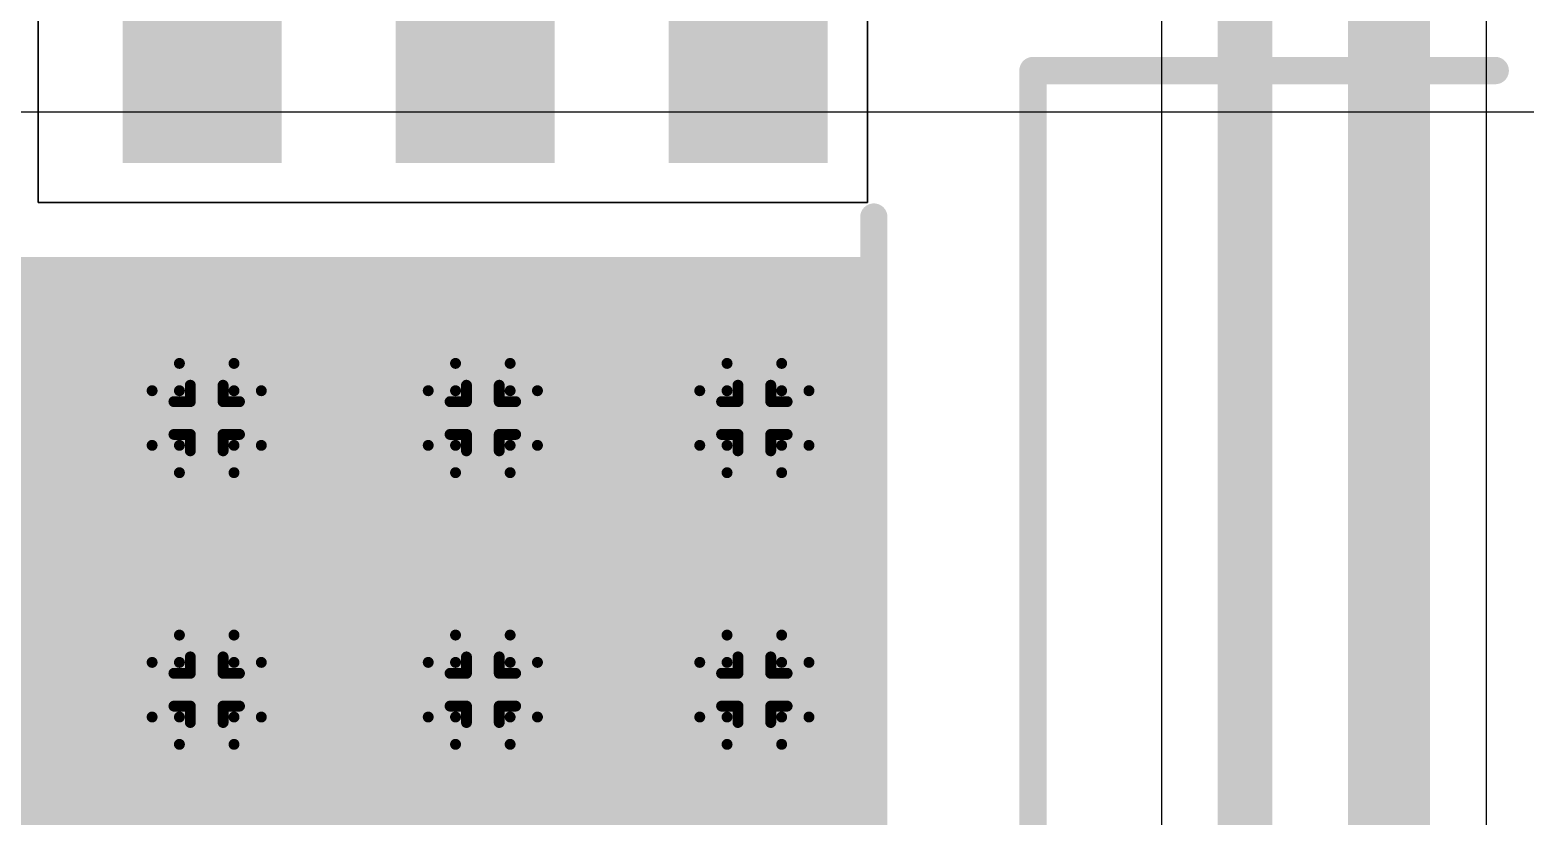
# Model space of a CAD drawing. Header units: inches. Extents: x -5 to 5258, y -4 to 5281.
# Drawn here: x 11.37 to 18.33, y 22.67 to 26.33 of the extents above; entities that cross this region are included whole.
import ezdxf

# ---------------------------------------------------------------- set-up
doc = ezdxf.new("R2010")
doc.units = ezdxf.units.IN
for name, color, linetype in [('Bottom Layer', 5, 'Continuous'), ('Bottom Solder', 6, 'Continuous'), ('Drill Drawing', 1, 'Continuous'), ('Top Layer', 1, 'Continuous'), ('Top Overlay', 2, 'Continuous'), ('Top Paste', 8, 'Continuous'), ('Top Solder', 216, 'Continuous'), ('Via Holes', 16, 'Continuous')]:
    doc.layers.add(name, color=color, linetype=linetype)

# ---------------------------------------------------------------- blocks, each defined once
blk = doc.blocks.new('8_SO_P____P___8')
at = {"layer": 'Top Layer'}
for points in [[(-3.475, 2.205), (-1.925, 2.205), (-1.925, 1.605), (-3.475, 1.605)], [(-1.1435, 1.1435), (1.1435, 1.1435), (1.1435, -1.1435), (-1.1435, -1.1435)], [(-3.475, 0.935), (-1.925, 0.935), (-1.925, 0.335), (-3.475, 0.335)], [(-3.475, -0.335), (-1.925, -0.335), (-1.925, -0.935), (-3.475, -0.935)]]:
    blk.add_hatch(color=1, dxfattribs=at).paths.add_polyline_path(points)
at = {"layer": 'Top Paste'}
for points in [[(-3.475, 2.205), (-1.925, 2.205), (-1.925, 1.605), (-3.475, 1.605)], [(-1.1435, 1.1435), (1.1435, 1.1435), (1.1435, -1.1435), (-1.1435, -1.1435)], [(-3.475, 0.935), (-1.925, 0.935), (-1.925, 0.335), (-3.475, 0.335)], [(-3.475, -0.335), (-1.925, -0.335), (-1.925, -0.935), (-3.475, -0.935)]]:
    blk.add_hatch(color=8, dxfattribs=at).paths.add_polyline_path(points)
at = {"layer": 'Top Solder'}
for points in [[(-3.545, 2.275), (-1.855, 2.275), (-1.855, 1.535), (-3.545, 1.535)], [(-1.2135, 1.2135), (1.2135, 1.2135), (1.2135, -1.2135), (-1.2135, -1.2135)], [(-3.545, 1.005), (-1.855, 1.005), (-1.855, 0.265), (-3.545, 0.265)], [(-3.545, -0.265), (-1.855, -0.265), (-1.855, -1.005), (-3.545, -1.005)]]:
    blk.add_hatch(color=216, dxfattribs=at).paths.add_polyline_path(points)
at = {"layer": 'Top Overlay'}
blk.add_lwpolyline([(1.9022, 2.4892, 0.127, 0.127, 0), (-1.603, 2.4892, 0.127, 0.127, 0)], format="xyseb", dxfattribs=at)
blk.add_lwpolyline([(-1.6347, 2.4892, 0.0635, 0.0635, 1), (-1.5712, 2.4892, 0.0635, 0.0635, 1)], format="xyseb", close=True, dxfattribs=at)
blk = doc.blocks.new('50SVPF10M_142')
at = {"layer": 'Top Overlay'}
for points in [[(-1.95, 3.3, 0.127, 0.127, 0), (3.3, 3.3, 0.127, 0.127, 0)], [(3.3, 3.3, 0.127, 0.127, 0), (3.3, 1.15, 0.127, 0.127, 0)]]:
    blk.add_lwpolyline(points, format="xyseb", dxfattribs=at)
for points in [[(3.2683, 3.3, 0.0635, 0.0635, 1), (3.3318, 3.3, 0.0635, 0.0635, 1)], [(3.2683, 3.3, 0.0635, 0.0635, 1), (3.3318, 3.3, 0.0635, 0.0635, 1)], [(3.2683, 1.15, 0.0635, 0.0635, 1), (3.3318, 1.15, 0.0635, 0.0635, 1)]]:
    blk.add_lwpolyline(points, format="xyseb", close=True, dxfattribs=at)

msp = doc.modelspace()

# ---------------------------------------------------------------- hatches: boundary and pattern name
at = {"layer": 'Bottom Layer'}
h = msp.add_hatch(color=5, dxfattribs=at)
edge = h.paths.add_edge_path()
edge.add_arc((12.1949, 24.5211), 0.3, 0, 360)
h = msp.add_hatch(color=5, dxfattribs=at)
edge = h.paths.add_edge_path()
edge.add_arc((13.4792, 24.5211), 0.3, 0, 360)
h = msp.add_hatch(color=5, dxfattribs=at)
edge = h.paths.add_edge_path()
edge.add_arc((14.742, 24.5211), 0.3, 0, 360)
h = msp.add_hatch(color=5, dxfattribs=at)
edge = h.paths.add_edge_path()
edge.add_arc((12.1949, 23.2582), 0.3, 0, 360)
h = msp.add_hatch(color=5, dxfattribs=at)
edge = h.paths.add_edge_path()
edge.add_arc((13.4792, 23.2582), 0.3, 0, 360)
h = msp.add_hatch(color=5, dxfattribs=at)
edge = h.paths.add_edge_path()
edge.add_arc((14.742, 23.2582), 0.3, 0, 360)
at = {"layer": 'Bottom Solder'}
h = msp.add_hatch(color=6, dxfattribs=at)
edge = h.paths.add_edge_path()
edge.add_arc((12.1949, 24.5211), 0.4016, 0, 360)
h = msp.add_hatch(color=6, dxfattribs=at)
edge = h.paths.add_edge_path()
edge.add_arc((13.4792, 24.5211), 0.4016, 0, 360)
h = msp.add_hatch(color=6, dxfattribs=at)
edge = h.paths.add_edge_path()
edge.add_arc((14.742, 24.5211), 0.4016, 0, 360)
h = msp.add_hatch(color=6, dxfattribs=at)
edge = h.paths.add_edge_path()
edge.add_arc((12.1949, 23.2582), 0.4016, 0, 360)
h = msp.add_hatch(color=6, dxfattribs=at)
edge = h.paths.add_edge_path()
edge.add_arc((13.4792, 23.2582), 0.4016, 0, 360)
h = msp.add_hatch(color=6, dxfattribs=at)
edge = h.paths.add_edge_path()
edge.add_arc((14.742, 23.2582), 0.4016, 0, 360)
at = {"layer": 'Top Layer'}
msp.add_hatch(color=1, dxfattribs=at).paths.add_polyline_path([(10.3193, 22.4362), (15.2977, 22.4362), (15.2977, 25.269), (10.3193, 25.269)])
h = msp.add_hatch(color=1, dxfattribs=at)
edge = h.paths.add_edge_path()
edge.add_arc((12.1949, 24.5211), 0.3, 0, 360)
h = msp.add_hatch(color=1, dxfattribs=at)
edge = h.paths.add_edge_path()
edge.add_arc((13.4792, 24.5211), 0.3, 0, 360)
h = msp.add_hatch(color=1, dxfattribs=at)
edge = h.paths.add_edge_path()
edge.add_arc((14.742, 24.5211), 0.3, 0, 360)
h = msp.add_hatch(color=1, dxfattribs=at)
edge = h.paths.add_edge_path()
edge.add_arc((12.1949, 23.2582), 0.3, 0, 360)
h = msp.add_hatch(color=1, dxfattribs=at)
edge = h.paths.add_edge_path()
edge.add_arc((13.4792, 23.2582), 0.3, 0, 360)
h = msp.add_hatch(color=1, dxfattribs=at)
edge = h.paths.add_edge_path()
edge.add_arc((14.742, 23.2582), 0.3, 0, 360)
at = {"layer": 'Top Solder'}
h = msp.add_hatch(color=216, dxfattribs=at)
edge = h.paths.add_edge_path()
edge.add_arc((12.1949, 24.5211), 0.4016, 0, 360)
h = msp.add_hatch(color=216, dxfattribs=at)
edge = h.paths.add_edge_path()
edge.add_arc((13.4792, 24.5211), 0.4016, 0, 360)
h = msp.add_hatch(color=216, dxfattribs=at)
edge = h.paths.add_edge_path()
edge.add_arc((14.742, 24.5211), 0.4016, 0, 360)
h = msp.add_hatch(color=216, dxfattribs=at)
edge = h.paths.add_edge_path()
edge.add_arc((12.1949, 23.2582), 0.4016, 0, 360)
h = msp.add_hatch(color=216, dxfattribs=at)
edge = h.paths.add_edge_path()
edge.add_arc((13.4792, 23.2582), 0.4016, 0, 360)
h = msp.add_hatch(color=216, dxfattribs=at)
edge = h.paths.add_edge_path()
edge.add_arc((14.742, 23.2582), 0.4016, 0, 360)
at = {"layer": 'Via Holes'}
h = msp.add_hatch(color=7, dxfattribs=at)
edge = h.paths.add_edge_path()
edge.add_arc((12.1949, 24.5211), 0.15, 0, 360)
h = msp.add_hatch(color=7, dxfattribs=at)
edge = h.paths.add_edge_path()
edge.add_arc((13.4792, 24.5211), 0.15, 0, 360)
h = msp.add_hatch(color=7, dxfattribs=at)
edge = h.paths.add_edge_path()
edge.add_arc((14.742, 24.5211), 0.15, 0, 360)
h = msp.add_hatch(color=7, dxfattribs=at)
edge = h.paths.add_edge_path()
edge.add_arc((12.1949, 23.2582), 0.15, 0, 360)
h = msp.add_hatch(color=7, dxfattribs=at)
edge = h.paths.add_edge_path()
edge.add_arc((13.4792, 23.2582), 0.15, 0, 360)
h = msp.add_hatch(color=7, dxfattribs=at)
edge = h.paths.add_edge_path()
edge.add_arc((14.742, 23.2582), 0.15, 0, 360)

# ---------------------------------------------------------------- linework, layer by layer
at = {"layer": 'Bottom Layer'}
msp.add_line((9.703, 25.9453), (43.6703, 25.9453), dxfattribs=at)
at = {"layer": 'Drill Drawing'}
for points in [[(12.0679, 24.6481, 0.0508, 0.0508, 0), (12.0679, 24.7751, 0.0508, 0.0508, 0)], [(12.0679, 24.7751, 0.0508, 0.0508, 0), (12.3219, 24.7751, 0.0508, 0.0508, 0)], [(12.3219, 24.6481, 0.0508, 0.0508, 0), (12.3219, 24.7751, 0.0508, 0.0508, 0)], [(13.3522, 24.6481, 0.0508, 0.0508, 0), (13.3522, 24.7751, 0.0508, 0.0508, 0)], [(13.3522, 24.7751, 0.0508, 0.0508, 0), (13.6062, 24.7751, 0.0508, 0.0508, 0)], [(13.6062, 24.6481, 0.0508, 0.0508, 0), (13.6062, 24.7751, 0.0508, 0.0508, 0)], [(14.615, 24.6481, 0.0508, 0.0508, 0), (14.615, 24.7751, 0.0508, 0.0508, 0)], [(14.615, 24.7751, 0.0508, 0.0508, 0), (14.869, 24.7751, 0.0508, 0.0508, 0)], [(14.869, 24.6481, 0.0508, 0.0508, 0), (14.869, 24.7751, 0.0508, 0.0508, 0)], [(12.1187, 24.5973, 0.0508, 0.0508, 0), (12.1187, 24.6735, 0.0508, 0.0508, 0)], [(12.1187, 24.6735, 0.0508, 0.0508, 0), (12.2711, 24.6735, 0.0508, 0.0508, 0)], [(12.2711, 24.5973, 0.0508, 0.0508, 0), (12.2711, 24.6735, 0.0508, 0.0508, 0)], [(13.403, 24.5973, 0.0508, 0.0508, 0), (13.403, 24.6735, 0.0508, 0.0508, 0)], [(13.403, 24.6735, 0.0508, 0.0508, 0), (13.5554, 24.6735, 0.0508, 0.0508, 0)], [(13.5554, 24.5973, 0.0508, 0.0508, 0), (13.5554, 24.6735, 0.0508, 0.0508, 0)], [(14.6658, 24.5973, 0.0508, 0.0508, 0), (14.6658, 24.6735, 0.0508, 0.0508, 0)], [(14.6658, 24.6735, 0.0508, 0.0508, 0), (14.8182, 24.6735, 0.0508, 0.0508, 0)], [(14.8182, 24.5973, 0.0508, 0.0508, 0), (14.8182, 24.6735, 0.0508, 0.0508, 0)], [(11.9409, 24.3941, 0.0508, 0.0508, 0), (11.9409, 24.6481, 0.0508, 0.0508, 0)], [(11.9409, 24.6481, 0.0508, 0.0508, 0), (12.0679, 24.6481, 0.0508, 0.0508, 0)], [(12.0425, 24.4449, 0.0508, 0.0508, 0), (12.0425, 24.5973, 0.0508, 0.0508, 0)], [(12.0425, 24.5973, 0.0508, 0.0508, 0), (12.1187, 24.5973, 0.0508, 0.0508, 0)], [(12.2711, 24.5973, 0.0508, 0.0508, 0), (12.3473, 24.5973, 0.0508, 0.0508, 0)], [(12.3219, 24.6481, 0.0508, 0.0508, 0), (12.4489, 24.6481, 0.0508, 0.0508, 0)], [(12.3473, 24.4449, 0.0508, 0.0508, 0), (12.3473, 24.5973, 0.0508, 0.0508, 0)], [(12.4489, 24.3941, 0.0508, 0.0508, 0), (12.4489, 24.6481, 0.0508, 0.0508, 0)], [(13.2252, 24.3941, 0.0508, 0.0508, 0), (13.2252, 24.6481, 0.0508, 0.0508, 0)], [(13.2252, 24.6481, 0.0508, 0.0508, 0), (13.3522, 24.6481, 0.0508, 0.0508, 0)], [(13.3268, 24.4449, 0.0508, 0.0508, 0), (13.3268, 24.5973, 0.0508, 0.0508, 0)], [(13.3268, 24.5973, 0.0508, 0.0508, 0), (13.403, 24.5973, 0.0508, 0.0508, 0)], [(13.5554, 24.5973, 0.0508, 0.0508, 0), (13.6316, 24.5973, 0.0508, 0.0508, 0)], [(13.6062, 24.6481, 0.0508, 0.0508, 0), (13.7332, 24.6481, 0.0508, 0.0508, 0)], [(13.6316, 24.4449, 0.0508, 0.0508, 0), (13.6316, 24.5973, 0.0508, 0.0508, 0)], [(13.7332, 24.3941, 0.0508, 0.0508, 0), (13.7332, 24.6481, 0.0508, 0.0508, 0)], [(14.488, 24.3941, 0.0508, 0.0508, 0), (14.488, 24.6481, 0.0508, 0.0508, 0)], [(14.488, 24.6481, 0.0508, 0.0508, 0), (14.615, 24.6481, 0.0508, 0.0508, 0)], [(14.5896, 24.4449, 0.0508, 0.0508, 0), (14.5896, 24.5973, 0.0508, 0.0508, 0)], [(14.5896, 24.5973, 0.0508, 0.0508, 0), (14.6658, 24.5973, 0.0508, 0.0508, 0)], [(14.8182, 24.5973, 0.0508, 0.0508, 0), (14.8944, 24.5973, 0.0508, 0.0508, 0)], [(14.869, 24.6481, 0.0508, 0.0508, 0), (14.996, 24.6481, 0.0508, 0.0508, 0)], [(14.8944, 24.4449, 0.0508, 0.0508, 0), (14.8944, 24.5973, 0.0508, 0.0508, 0)], [(14.996, 24.3941, 0.0508, 0.0508, 0), (14.996, 24.6481, 0.0508, 0.0508, 0)], [(11.9409, 24.3941, 0.0508, 0.0508, 0), (12.0679, 24.3941, 0.0508, 0.0508, 0)], [(12.0425, 24.4449, 0.0508, 0.0508, 0), (12.1187, 24.4449, 0.0508, 0.0508, 0)], [(12.0679, 24.2671, 0.0508, 0.0508, 0), (12.0679, 24.3941, 0.0508, 0.0508, 0)], [(12.1187, 24.3687, 0.0508, 0.0508, 0), (12.1187, 24.4449, 0.0508, 0.0508, 0)], [(12.2711, 24.4449, 0.0508, 0.0508, 0), (12.3473, 24.4449, 0.0508, 0.0508, 0)], [(12.2711, 24.3687, 0.0508, 0.0508, 0), (12.2711, 24.4449, 0.0508, 0.0508, 0)], [(12.3219, 24.3941, 0.0508, 0.0508, 0), (12.4489, 24.3941, 0.0508, 0.0508, 0)], [(12.3219, 24.2671, 0.0508, 0.0508, 0), (12.3219, 24.3941, 0.0508, 0.0508, 0)], [(13.2252, 24.3941, 0.0508, 0.0508, 0), (13.3522, 24.3941, 0.0508, 0.0508, 0)], [(13.3268, 24.4449, 0.0508, 0.0508, 0), (13.403, 24.4449, 0.0508, 0.0508, 0)], [(13.3522, 24.2671, 0.0508, 0.0508, 0), (13.3522, 24.3941, 0.0508, 0.0508, 0)], [(13.403, 24.3687, 0.0508, 0.0508, 0), (13.403, 24.4449, 0.0508, 0.0508, 0)], [(13.5554, 24.4449, 0.0508, 0.0508, 0), (13.6316, 24.4449, 0.0508, 0.0508, 0)], [(13.5554, 24.3687, 0.0508, 0.0508, 0), (13.5554, 24.4449, 0.0508, 0.0508, 0)], [(13.6062, 24.3941, 0.0508, 0.0508, 0), (13.7332, 24.3941, 0.0508, 0.0508, 0)], [(13.6062, 24.2671, 0.0508, 0.0508, 0), (13.6062, 24.3941, 0.0508, 0.0508, 0)], [(14.488, 24.3941, 0.0508, 0.0508, 0), (14.615, 24.3941, 0.0508, 0.0508, 0)], [(14.5896, 24.4449, 0.0508, 0.0508, 0), (14.6658, 24.4449, 0.0508, 0.0508, 0)], [(14.615, 24.2671, 0.0508, 0.0508, 0), (14.615, 24.3941, 0.0508, 0.0508, 0)], [(14.6658, 24.3687, 0.0508, 0.0508, 0), (14.6658, 24.4449, 0.0508, 0.0508, 0)], [(14.8182, 24.4449, 0.0508, 0.0508, 0), (14.8944, 24.4449, 0.0508, 0.0508, 0)], [(14.8182, 24.3687, 0.0508, 0.0508, 0), (14.8182, 24.4449, 0.0508, 0.0508, 0)], [(14.869, 24.3941, 0.0508, 0.0508, 0), (14.996, 24.3941, 0.0508, 0.0508, 0)], [(14.869, 24.2671, 0.0508, 0.0508, 0), (14.869, 24.3941, 0.0508, 0.0508, 0)], [(12.1187, 24.3687, 0.0508, 0.0508, 0), (12.2711, 24.3687, 0.0508, 0.0508, 0)], [(13.403, 24.3687, 0.0508, 0.0508, 0), (13.5554, 24.3687, 0.0508, 0.0508, 0)], [(14.6658, 24.3687, 0.0508, 0.0508, 0), (14.8182, 24.3687, 0.0508, 0.0508, 0)], [(12.0679, 24.2671, 0.0508, 0.0508, 0), (12.3219, 24.2671, 0.0508, 0.0508, 0)], [(13.3522, 24.2671, 0.0508, 0.0508, 0), (13.6062, 24.2671, 0.0508, 0.0508, 0)], [(14.615, 24.2671, 0.0508, 0.0508, 0), (14.869, 24.2671, 0.0508, 0.0508, 0)], [(12.0679, 23.3852, 0.0508, 0.0508, 0), (12.0679, 23.5122, 0.0508, 0.0508, 0)], [(12.0679, 23.5122, 0.0508, 0.0508, 0), (12.3219, 23.5122, 0.0508, 0.0508, 0)], [(12.3219, 23.3852, 0.0508, 0.0508, 0), (12.3219, 23.5122, 0.0508, 0.0508, 0)], [(13.3522, 23.3852, 0.0508, 0.0508, 0), (13.3522, 23.5122, 0.0508, 0.0508, 0)], [(13.3522, 23.5122, 0.0508, 0.0508, 0), (13.6062, 23.5122, 0.0508, 0.0508, 0)], [(13.6062, 23.3852, 0.0508, 0.0508, 0), (13.6062, 23.5122, 0.0508, 0.0508, 0)], [(14.615, 23.3852, 0.0508, 0.0508, 0), (14.615, 23.5122, 0.0508, 0.0508, 0)], [(14.615, 23.5122, 0.0508, 0.0508, 0), (14.869, 23.5122, 0.0508, 0.0508, 0)], [(14.869, 23.3852, 0.0508, 0.0508, 0), (14.869, 23.5122, 0.0508, 0.0508, 0)], [(12.1187, 23.3344, 0.0508, 0.0508, 0), (12.1187, 23.4106, 0.0508, 0.0508, 0)], [(12.1187, 23.4106, 0.0508, 0.0508, 0), (12.2711, 23.4106, 0.0508, 0.0508, 0)], [(12.2711, 23.3344, 0.0508, 0.0508, 0), (12.2711, 23.4106, 0.0508, 0.0508, 0)], [(13.403, 23.3344, 0.0508, 0.0508, 0), (13.403, 23.4106, 0.0508, 0.0508, 0)], [(13.403, 23.4106, 0.0508, 0.0508, 0), (13.5554, 23.4106, 0.0508, 0.0508, 0)], [(13.5554, 23.3344, 0.0508, 0.0508, 0), (13.5554, 23.4106, 0.0508, 0.0508, 0)], [(14.6658, 23.3344, 0.0508, 0.0508, 0), (14.6658, 23.4106, 0.0508, 0.0508, 0)], [(14.6658, 23.4106, 0.0508, 0.0508, 0), (14.8182, 23.4106, 0.0508, 0.0508, 0)], [(14.8182, 23.3344, 0.0508, 0.0508, 0), (14.8182, 23.4106, 0.0508, 0.0508, 0)], [(11.9409, 23.1312, 0.0508, 0.0508, 0), (11.9409, 23.3852, 0.0508, 0.0508, 0)], [(11.9409, 23.3852, 0.0508, 0.0508, 0), (12.0679, 23.3852, 0.0508, 0.0508, 0)], [(12.3219, 23.3852, 0.0508, 0.0508, 0), (12.4489, 23.3852, 0.0508, 0.0508, 0)], [(12.4489, 23.1312, 0.0508, 0.0508, 0), (12.4489, 23.3852, 0.0508, 0.0508, 0)], [(13.2252, 23.1312, 0.0508, 0.0508, 0), (13.2252, 23.3852, 0.0508, 0.0508, 0)], [(13.2252, 23.3852, 0.0508, 0.0508, 0), (13.3522, 23.3852, 0.0508, 0.0508, 0)], [(13.6062, 23.3852, 0.0508, 0.0508, 0), (13.7332, 23.3852, 0.0508, 0.0508, 0)], [(13.7332, 23.1312, 0.0508, 0.0508, 0), (13.7332, 23.3852, 0.0508, 0.0508, 0)], [(14.488, 23.1312, 0.0508, 0.0508, 0), (14.488, 23.3852, 0.0508, 0.0508, 0)], [(14.488, 23.3852, 0.0508, 0.0508, 0), (14.615, 23.3852, 0.0508, 0.0508, 0)], [(14.869, 23.3852, 0.0508, 0.0508, 0), (14.996, 23.3852, 0.0508, 0.0508, 0)], [(14.996, 23.1312, 0.0508, 0.0508, 0), (14.996, 23.3852, 0.0508, 0.0508, 0)], [(12.0425, 23.182, 0.0508, 0.0508, 0), (12.0425, 23.3344, 0.0508, 0.0508, 0)], [(12.0425, 23.3344, 0.0508, 0.0508, 0), (12.1187, 23.3344, 0.0508, 0.0508, 0)], [(12.2711, 23.3344, 0.0508, 0.0508, 0), (12.3473, 23.3344, 0.0508, 0.0508, 0)], [(12.3473, 23.182, 0.0508, 0.0508, 0), (12.3473, 23.3344, 0.0508, 0.0508, 0)], [(13.3268, 23.182, 0.0508, 0.0508, 0), (13.3268, 23.3344, 0.0508, 0.0508, 0)], [(13.3268, 23.3344, 0.0508, 0.0508, 0), (13.403, 23.3344, 0.0508, 0.0508, 0)], [(13.5554, 23.3344, 0.0508, 0.0508, 0), (13.6316, 23.3344, 0.0508, 0.0508, 0)], [(13.6316, 23.182, 0.0508, 0.0508, 0), (13.6316, 23.3344, 0.0508, 0.0508, 0)], [(14.5896, 23.182, 0.0508, 0.0508, 0), (14.5896, 23.3344, 0.0508, 0.0508, 0)], [(14.5896, 23.3344, 0.0508, 0.0508, 0), (14.6658, 23.3344, 0.0508, 0.0508, 0)], [(14.8182, 23.3344, 0.0508, 0.0508, 0), (14.8944, 23.3344, 0.0508, 0.0508, 0)], [(14.8944, 23.182, 0.0508, 0.0508, 0), (14.8944, 23.3344, 0.0508, 0.0508, 0)], [(12.0425, 23.182, 0.0508, 0.0508, 0), (12.1187, 23.182, 0.0508, 0.0508, 0)], [(12.1187, 23.1058, 0.0508, 0.0508, 0), (12.1187, 23.182, 0.0508, 0.0508, 0)], [(12.2711, 23.182, 0.0508, 0.0508, 0), (12.3473, 23.182, 0.0508, 0.0508, 0)], [(12.2711, 23.1058, 0.0508, 0.0508, 0), (12.2711, 23.182, 0.0508, 0.0508, 0)], [(13.3268, 23.182, 0.0508, 0.0508, 0), (13.403, 23.182, 0.0508, 0.0508, 0)], [(13.403, 23.1058, 0.0508, 0.0508, 0), (13.403, 23.182, 0.0508, 0.0508, 0)], [(13.5554, 23.182, 0.0508, 0.0508, 0), (13.6316, 23.182, 0.0508, 0.0508, 0)], [(13.5554, 23.1058, 0.0508, 0.0508, 0), (13.5554, 23.182, 0.0508, 0.0508, 0)], [(14.5896, 23.182, 0.0508, 0.0508, 0), (14.6658, 23.182, 0.0508, 0.0508, 0)], [(14.6658, 23.1058, 0.0508, 0.0508, 0), (14.6658, 23.182, 0.0508, 0.0508, 0)], [(14.8182, 23.182, 0.0508, 0.0508, 0), (14.8944, 23.182, 0.0508, 0.0508, 0)], [(14.8182, 23.1058, 0.0508, 0.0508, 0), (14.8182, 23.182, 0.0508, 0.0508, 0)], [(11.9409, 23.1312, 0.0508, 0.0508, 0), (12.0679, 23.1312, 0.0508, 0.0508, 0)], [(12.0679, 23.0042, 0.0508, 0.0508, 0), (12.0679, 23.1312, 0.0508, 0.0508, 0)], [(12.1187, 23.1058, 0.0508, 0.0508, 0), (12.2711, 23.1058, 0.0508, 0.0508, 0)], [(12.3219, 23.1312, 0.0508, 0.0508, 0), (12.4489, 23.1312, 0.0508, 0.0508, 0)], [(12.3219, 23.0042, 0.0508, 0.0508, 0), (12.3219, 23.1312, 0.0508, 0.0508, 0)], [(13.2252, 23.1312, 0.0508, 0.0508, 0), (13.3522, 23.1312, 0.0508, 0.0508, 0)], [(13.3522, 23.0042, 0.0508, 0.0508, 0), (13.3522, 23.1312, 0.0508, 0.0508, 0)], [(13.403, 23.1058, 0.0508, 0.0508, 0), (13.5554, 23.1058, 0.0508, 0.0508, 0)], [(13.6062, 23.1312, 0.0508, 0.0508, 0), (13.7332, 23.1312, 0.0508, 0.0508, 0)], [(13.6062, 23.0042, 0.0508, 0.0508, 0), (13.6062, 23.1312, 0.0508, 0.0508, 0)], [(14.488, 23.1312, 0.0508, 0.0508, 0), (14.615, 23.1312, 0.0508, 0.0508, 0)], [(14.615, 23.0042, 0.0508, 0.0508, 0), (14.615, 23.1312, 0.0508, 0.0508, 0)], [(14.6658, 23.1058, 0.0508, 0.0508, 0), (14.8182, 23.1058, 0.0508, 0.0508, 0)], [(14.869, 23.1312, 0.0508, 0.0508, 0), (14.996, 23.1312, 0.0508, 0.0508, 0)], [(14.869, 23.0042, 0.0508, 0.0508, 0), (14.869, 23.1312, 0.0508, 0.0508, 0)], [(12.0679, 23.0042, 0.0508, 0.0508, 0), (12.3219, 23.0042, 0.0508, 0.0508, 0)], [(13.3522, 23.0042, 0.0508, 0.0508, 0), (13.6062, 23.0042, 0.0508, 0.0508, 0)], [(14.615, 23.0042, 0.0508, 0.0508, 0), (14.869, 23.0042, 0.0508, 0.0508, 0)]]:
    msp.add_lwpolyline(points, format="xyseb", dxfattribs=at)
for points in [[(12.0552, 24.7751, 0.0254, 0.0254, 1), (12.0806, 24.7751, 0.0254, 0.0254, 1)], [(12.0552, 24.7751, 0.0254, 0.0254, 1), (12.0806, 24.7751, 0.0254, 0.0254, 1)], [(12.3092, 24.7751, 0.0254, 0.0254, 1), (12.3346, 24.7751, 0.0254, 0.0254, 1)], [(12.3092, 24.7751, 0.0254, 0.0254, 1), (12.3346, 24.7751, 0.0254, 0.0254, 1)], [(13.3395, 24.7751, 0.0254, 0.0254, 1), (13.3649, 24.7751, 0.0254, 0.0254, 1)], [(13.3395, 24.7751, 0.0254, 0.0254, 1), (13.3649, 24.7751, 0.0254, 0.0254, 1)], [(13.5935, 24.7751, 0.0254, 0.0254, 1), (13.6189, 24.7751, 0.0254, 0.0254, 1)], [(13.5935, 24.7751, 0.0254, 0.0254, 1), (13.6189, 24.7751, 0.0254, 0.0254, 1)], [(14.6023, 24.7751, 0.0254, 0.0254, 1), (14.6277, 24.7751, 0.0254, 0.0254, 1)], [(14.6023, 24.7751, 0.0254, 0.0254, 1), (14.6277, 24.7751, 0.0254, 0.0254, 1)], [(14.8563, 24.7751, 0.0254, 0.0254, 1), (14.8817, 24.7751, 0.0254, 0.0254, 1)], [(14.8563, 24.7751, 0.0254, 0.0254, 1), (14.8817, 24.7751, 0.0254, 0.0254, 1)], [(12.106, 24.6735, 0.0254, 0.0254, 1), (12.1314, 24.6735, 0.0254, 0.0254, 1)], [(12.106, 24.6735, 0.0254, 0.0254, 1), (12.1314, 24.6735, 0.0254, 0.0254, 1)], [(12.2584, 24.6735, 0.0254, 0.0254, 1), (12.2838, 24.6735, 0.0254, 0.0254, 1)], [(12.2584, 24.6735, 0.0254, 0.0254, 1), (12.2838, 24.6735, 0.0254, 0.0254, 1)], [(13.3903, 24.6735, 0.0254, 0.0254, 1), (13.4157, 24.6735, 0.0254, 0.0254, 1)], [(13.3903, 24.6735, 0.0254, 0.0254, 1), (13.4157, 24.6735, 0.0254, 0.0254, 1)], [(13.5427, 24.6735, 0.0254, 0.0254, 1), (13.5681, 24.6735, 0.0254, 0.0254, 1)], [(13.5427, 24.6735, 0.0254, 0.0254, 1), (13.5681, 24.6735, 0.0254, 0.0254, 1)], [(14.6531, 24.6735, 0.0254, 0.0254, 1), (14.6785, 24.6735, 0.0254, 0.0254, 1)], [(14.6531, 24.6735, 0.0254, 0.0254, 1), (14.6785, 24.6735, 0.0254, 0.0254, 1)], [(14.8055, 24.6735, 0.0254, 0.0254, 1), (14.8309, 24.6735, 0.0254, 0.0254, 1)], [(14.8055, 24.6735, 0.0254, 0.0254, 1), (14.8309, 24.6735, 0.0254, 0.0254, 1)], [(11.9282, 24.6481, 0.0254, 0.0254, 1), (11.9536, 24.6481, 0.0254, 0.0254, 1)], [(11.9282, 24.6481, 0.0254, 0.0254, 1), (11.9536, 24.6481, 0.0254, 0.0254, 1)], [(12.0298, 24.5973, 0.0254, 0.0254, 1), (12.0552, 24.5973, 0.0254, 0.0254, 1)], [(12.0298, 24.5973, 0.0254, 0.0254, 1), (12.0552, 24.5973, 0.0254, 0.0254, 1)], [(12.0552, 24.6481, 0.0254, 0.0254, 1), (12.0806, 24.6481, 0.0254, 0.0254, 1)], [(12.0552, 24.6481, 0.0254, 0.0254, 1), (12.0806, 24.6481, 0.0254, 0.0254, 1)], [(12.106, 24.5973, 0.0254, 0.0254, 1), (12.1314, 24.5973, 0.0254, 0.0254, 1)], [(12.106, 24.5973, 0.0254, 0.0254, 1), (12.1314, 24.5973, 0.0254, 0.0254, 1)], [(12.2584, 24.5973, 0.0254, 0.0254, 1), (12.2838, 24.5973, 0.0254, 0.0254, 1)], [(12.2584, 24.5973, 0.0254, 0.0254, 1), (12.2838, 24.5973, 0.0254, 0.0254, 1)], [(12.3092, 24.6481, 0.0254, 0.0254, 1), (12.3346, 24.6481, 0.0254, 0.0254, 1)], [(12.3092, 24.6481, 0.0254, 0.0254, 1), (12.3346, 24.6481, 0.0254, 0.0254, 1)], [(12.3346, 24.5973, 0.0254, 0.0254, 1), (12.36, 24.5973, 0.0254, 0.0254, 1)], [(12.3346, 24.5973, 0.0254, 0.0254, 1), (12.36, 24.5973, 0.0254, 0.0254, 1)], [(12.4362, 24.6481, 0.0254, 0.0254, 1), (12.4616, 24.6481, 0.0254, 0.0254, 1)], [(12.4362, 24.6481, 0.0254, 0.0254, 1), (12.4616, 24.6481, 0.0254, 0.0254, 1)], [(13.2125, 24.6481, 0.0254, 0.0254, 1), (13.2379, 24.6481, 0.0254, 0.0254, 1)], [(13.2125, 24.6481, 0.0254, 0.0254, 1), (13.2379, 24.6481, 0.0254, 0.0254, 1)], [(13.3141, 24.5973, 0.0254, 0.0254, 1), (13.3395, 24.5973, 0.0254, 0.0254, 1)], [(13.3141, 24.5973, 0.0254, 0.0254, 1), (13.3395, 24.5973, 0.0254, 0.0254, 1)], [(13.3395, 24.6481, 0.0254, 0.0254, 1), (13.3649, 24.6481, 0.0254, 0.0254, 1)], [(13.3395, 24.6481, 0.0254, 0.0254, 1), (13.3649, 24.6481, 0.0254, 0.0254, 1)], [(13.3903, 24.5973, 0.0254, 0.0254, 1), (13.4157, 24.5973, 0.0254, 0.0254, 1)], [(13.3903, 24.5973, 0.0254, 0.0254, 1), (13.4157, 24.5973, 0.0254, 0.0254, 1)], [(13.5427, 24.5973, 0.0254, 0.0254, 1), (13.5681, 24.5973, 0.0254, 0.0254, 1)], [(13.5427, 24.5973, 0.0254, 0.0254, 1), (13.5681, 24.5973, 0.0254, 0.0254, 1)], [(13.5935, 24.6481, 0.0254, 0.0254, 1), (13.6189, 24.6481, 0.0254, 0.0254, 1)], [(13.5935, 24.6481, 0.0254, 0.0254, 1), (13.6189, 24.6481, 0.0254, 0.0254, 1)], [(13.6189, 24.5973, 0.0254, 0.0254, 1), (13.6443, 24.5973, 0.0254, 0.0254, 1)], [(13.6189, 24.5973, 0.0254, 0.0254, 1), (13.6443, 24.5973, 0.0254, 0.0254, 1)], [(13.7205, 24.6481, 0.0254, 0.0254, 1), (13.7459, 24.6481, 0.0254, 0.0254, 1)], [(13.7205, 24.6481, 0.0254, 0.0254, 1), (13.7459, 24.6481, 0.0254, 0.0254, 1)], [(14.4753, 24.6481, 0.0254, 0.0254, 1), (14.5007, 24.6481, 0.0254, 0.0254, 1)], [(14.4753, 24.6481, 0.0254, 0.0254, 1), (14.5007, 24.6481, 0.0254, 0.0254, 1)], [(14.5769, 24.5973, 0.0254, 0.0254, 1), (14.6023, 24.5973, 0.0254, 0.0254, 1)], [(14.5769, 24.5973, 0.0254, 0.0254, 1), (14.6023, 24.5973, 0.0254, 0.0254, 1)], [(14.6023, 24.6481, 0.0254, 0.0254, 1), (14.6277, 24.6481, 0.0254, 0.0254, 1)], [(14.6023, 24.6481, 0.0254, 0.0254, 1), (14.6277, 24.6481, 0.0254, 0.0254, 1)], [(14.6531, 24.5973, 0.0254, 0.0254, 1), (14.6785, 24.5973, 0.0254, 0.0254, 1)], [(14.6531, 24.5973, 0.0254, 0.0254, 1), (14.6785, 24.5973, 0.0254, 0.0254, 1)], [(14.8055, 24.5973, 0.0254, 0.0254, 1), (14.8309, 24.5973, 0.0254, 0.0254, 1)], [(14.8055, 24.5973, 0.0254, 0.0254, 1), (14.8309, 24.5973, 0.0254, 0.0254, 1)], [(14.8563, 24.6481, 0.0254, 0.0254, 1), (14.8817, 24.6481, 0.0254, 0.0254, 1)], [(14.8563, 24.6481, 0.0254, 0.0254, 1), (14.8817, 24.6481, 0.0254, 0.0254, 1)], [(14.8817, 24.5973, 0.0254, 0.0254, 1), (14.9071, 24.5973, 0.0254, 0.0254, 1)], [(14.8817, 24.5973, 0.0254, 0.0254, 1), (14.9071, 24.5973, 0.0254, 0.0254, 1)], [(14.9833, 24.6481, 0.0254, 0.0254, 1), (15.0087, 24.6481, 0.0254, 0.0254, 1)], [(14.9833, 24.6481, 0.0254, 0.0254, 1), (15.0087, 24.6481, 0.0254, 0.0254, 1)], [(11.9282, 24.3941, 0.0254, 0.0254, 1), (11.9536, 24.3941, 0.0254, 0.0254, 1)], [(11.9282, 24.3941, 0.0254, 0.0254, 1), (11.9536, 24.3941, 0.0254, 0.0254, 1)], [(12.0298, 24.4449, 0.0254, 0.0254, 1), (12.0552, 24.4449, 0.0254, 0.0254, 1)], [(12.0298, 24.4449, 0.0254, 0.0254, 1), (12.0552, 24.4449, 0.0254, 0.0254, 1)], [(12.0552, 24.3941, 0.0254, 0.0254, 1), (12.0806, 24.3941, 0.0254, 0.0254, 1)], [(12.0552, 24.3941, 0.0254, 0.0254, 1), (12.0806, 24.3941, 0.0254, 0.0254, 1)], [(12.106, 24.4449, 0.0254, 0.0254, 1), (12.1314, 24.4449, 0.0254, 0.0254, 1)], [(12.106, 24.4449, 0.0254, 0.0254, 1), (12.1314, 24.4449, 0.0254, 0.0254, 1)], [(12.2584, 24.4449, 0.0254, 0.0254, 1), (12.2838, 24.4449, 0.0254, 0.0254, 1)], [(12.2584, 24.4449, 0.0254, 0.0254, 1), (12.2838, 24.4449, 0.0254, 0.0254, 1)], [(12.3092, 24.3941, 0.0254, 0.0254, 1), (12.3346, 24.3941, 0.0254, 0.0254, 1)], [(12.3092, 24.3941, 0.0254, 0.0254, 1), (12.3346, 24.3941, 0.0254, 0.0254, 1)], [(12.3346, 24.4449, 0.0254, 0.0254, 1), (12.36, 24.4449, 0.0254, 0.0254, 1)], [(12.3346, 24.4449, 0.0254, 0.0254, 1), (12.36, 24.4449, 0.0254, 0.0254, 1)], [(12.4362, 24.3941, 0.0254, 0.0254, 1), (12.4616, 24.3941, 0.0254, 0.0254, 1)], [(12.4362, 24.3941, 0.0254, 0.0254, 1), (12.4616, 24.3941, 0.0254, 0.0254, 1)], [(13.2125, 24.3941, 0.0254, 0.0254, 1), (13.2379, 24.3941, 0.0254, 0.0254, 1)], [(13.2125, 24.3941, 0.0254, 0.0254, 1), (13.2379, 24.3941, 0.0254, 0.0254, 1)], [(13.3141, 24.4449, 0.0254, 0.0254, 1), (13.3395, 24.4449, 0.0254, 0.0254, 1)], [(13.3141, 24.4449, 0.0254, 0.0254, 1), (13.3395, 24.4449, 0.0254, 0.0254, 1)], [(13.3395, 24.3941, 0.0254, 0.0254, 1), (13.3649, 24.3941, 0.0254, 0.0254, 1)], [(13.3395, 24.3941, 0.0254, 0.0254, 1), (13.3649, 24.3941, 0.0254, 0.0254, 1)], [(13.3903, 24.4449, 0.0254, 0.0254, 1), (13.4157, 24.4449, 0.0254, 0.0254, 1)], [(13.3903, 24.4449, 0.0254, 0.0254, 1), (13.4157, 24.4449, 0.0254, 0.0254, 1)], [(13.5427, 24.4449, 0.0254, 0.0254, 1), (13.5681, 24.4449, 0.0254, 0.0254, 1)], [(13.5427, 24.4449, 0.0254, 0.0254, 1), (13.5681, 24.4449, 0.0254, 0.0254, 1)], [(13.5935, 24.3941, 0.0254, 0.0254, 1), (13.6189, 24.3941, 0.0254, 0.0254, 1)], [(13.5935, 24.3941, 0.0254, 0.0254, 1), (13.6189, 24.3941, 0.0254, 0.0254, 1)], [(13.6189, 24.4449, 0.0254, 0.0254, 1), (13.6443, 24.4449, 0.0254, 0.0254, 1)], [(13.6189, 24.4449, 0.0254, 0.0254, 1), (13.6443, 24.4449, 0.0254, 0.0254, 1)], [(13.7205, 24.3941, 0.0254, 0.0254, 1), (13.7459, 24.3941, 0.0254, 0.0254, 1)], [(13.7205, 24.3941, 0.0254, 0.0254, 1), (13.7459, 24.3941, 0.0254, 0.0254, 1)], [(14.4753, 24.3941, 0.0254, 0.0254, 1), (14.5007, 24.3941, 0.0254, 0.0254, 1)], [(14.4753, 24.3941, 0.0254, 0.0254, 1), (14.5007, 24.3941, 0.0254, 0.0254, 1)], [(14.5769, 24.4449, 0.0254, 0.0254, 1), (14.6023, 24.4449, 0.0254, 0.0254, 1)], [(14.5769, 24.4449, 0.0254, 0.0254, 1), (14.6023, 24.4449, 0.0254, 0.0254, 1)], [(14.6023, 24.3941, 0.0254, 0.0254, 1), (14.6277, 24.3941, 0.0254, 0.0254, 1)], [(14.6023, 24.3941, 0.0254, 0.0254, 1), (14.6277, 24.3941, 0.0254, 0.0254, 1)], [(14.6531, 24.4449, 0.0254, 0.0254, 1), (14.6785, 24.4449, 0.0254, 0.0254, 1)], [(14.6531, 24.4449, 0.0254, 0.0254, 1), (14.6785, 24.4449, 0.0254, 0.0254, 1)], [(14.8055, 24.4449, 0.0254, 0.0254, 1), (14.8309, 24.4449, 0.0254, 0.0254, 1)], [(14.8055, 24.4449, 0.0254, 0.0254, 1), (14.8309, 24.4449, 0.0254, 0.0254, 1)], [(14.8563, 24.3941, 0.0254, 0.0254, 1), (14.8817, 24.3941, 0.0254, 0.0254, 1)], [(14.8563, 24.3941, 0.0254, 0.0254, 1), (14.8817, 24.3941, 0.0254, 0.0254, 1)], [(14.8817, 24.4449, 0.0254, 0.0254, 1), (14.9071, 24.4449, 0.0254, 0.0254, 1)], [(14.8817, 24.4449, 0.0254, 0.0254, 1), (14.9071, 24.4449, 0.0254, 0.0254, 1)], [(14.9833, 24.3941, 0.0254, 0.0254, 1), (15.0087, 24.3941, 0.0254, 0.0254, 1)], [(14.9833, 24.3941, 0.0254, 0.0254, 1), (15.0087, 24.3941, 0.0254, 0.0254, 1)], [(12.106, 24.3687, 0.0254, 0.0254, 1), (12.1314, 24.3687, 0.0254, 0.0254, 1)], [(12.106, 24.3687, 0.0254, 0.0254, 1), (12.1314, 24.3687, 0.0254, 0.0254, 1)], [(12.2584, 24.3687, 0.0254, 0.0254, 1), (12.2838, 24.3687, 0.0254, 0.0254, 1)], [(12.2584, 24.3687, 0.0254, 0.0254, 1), (12.2838, 24.3687, 0.0254, 0.0254, 1)], [(13.3903, 24.3687, 0.0254, 0.0254, 1), (13.4157, 24.3687, 0.0254, 0.0254, 1)], [(13.3903, 24.3687, 0.0254, 0.0254, 1), (13.4157, 24.3687, 0.0254, 0.0254, 1)], [(13.5427, 24.3687, 0.0254, 0.0254, 1), (13.5681, 24.3687, 0.0254, 0.0254, 1)], [(13.5427, 24.3687, 0.0254, 0.0254, 1), (13.5681, 24.3687, 0.0254, 0.0254, 1)], [(14.6531, 24.3687, 0.0254, 0.0254, 1), (14.6785, 24.3687, 0.0254, 0.0254, 1)], [(14.6531, 24.3687, 0.0254, 0.0254, 1), (14.6785, 24.3687, 0.0254, 0.0254, 1)], [(14.8055, 24.3687, 0.0254, 0.0254, 1), (14.8309, 24.3687, 0.0254, 0.0254, 1)], [(14.8055, 24.3687, 0.0254, 0.0254, 1), (14.8309, 24.3687, 0.0254, 0.0254, 1)], [(12.0552, 24.2671, 0.0254, 0.0254, 1), (12.0806, 24.2671, 0.0254, 0.0254, 1)], [(12.0552, 24.2671, 0.0254, 0.0254, 1), (12.0806, 24.2671, 0.0254, 0.0254, 1)], [(12.3092, 24.2671, 0.0254, 0.0254, 1), (12.3346, 24.2671, 0.0254, 0.0254, 1)], [(12.3092, 24.2671, 0.0254, 0.0254, 1), (12.3346, 24.2671, 0.0254, 0.0254, 1)], [(13.3395, 24.2671, 0.0254, 0.0254, 1), (13.3649, 24.2671, 0.0254, 0.0254, 1)], [(13.3395, 24.2671, 0.0254, 0.0254, 1), (13.3649, 24.2671, 0.0254, 0.0254, 1)], [(13.5935, 24.2671, 0.0254, 0.0254, 1), (13.6189, 24.2671, 0.0254, 0.0254, 1)], [(13.5935, 24.2671, 0.0254, 0.0254, 1), (13.6189, 24.2671, 0.0254, 0.0254, 1)], [(14.6023, 24.2671, 0.0254, 0.0254, 1), (14.6277, 24.2671, 0.0254, 0.0254, 1)], [(14.6023, 24.2671, 0.0254, 0.0254, 1), (14.6277, 24.2671, 0.0254, 0.0254, 1)], [(14.8563, 24.2671, 0.0254, 0.0254, 1), (14.8817, 24.2671, 0.0254, 0.0254, 1)], [(14.8563, 24.2671, 0.0254, 0.0254, 1), (14.8817, 24.2671, 0.0254, 0.0254, 1)], [(12.0552, 23.5122, 0.0254, 0.0254, 1), (12.0806, 23.5122, 0.0254, 0.0254, 1)], [(12.0552, 23.5122, 0.0254, 0.0254, 1), (12.0806, 23.5122, 0.0254, 0.0254, 1)], [(12.3092, 23.5122, 0.0254, 0.0254, 1), (12.3346, 23.5122, 0.0254, 0.0254, 1)], [(12.3092, 23.5122, 0.0254, 0.0254, 1), (12.3346, 23.5122, 0.0254, 0.0254, 1)], [(13.3395, 23.5122, 0.0254, 0.0254, 1), (13.3649, 23.5122, 0.0254, 0.0254, 1)], [(13.3395, 23.5122, 0.0254, 0.0254, 1), (13.3649, 23.5122, 0.0254, 0.0254, 1)], [(13.5935, 23.5122, 0.0254, 0.0254, 1), (13.6189, 23.5122, 0.0254, 0.0254, 1)], [(13.5935, 23.5122, 0.0254, 0.0254, 1), (13.6189, 23.5122, 0.0254, 0.0254, 1)], [(14.6023, 23.5122, 0.0254, 0.0254, 1), (14.6277, 23.5122, 0.0254, 0.0254, 1)], [(14.6023, 23.5122, 0.0254, 0.0254, 1), (14.6277, 23.5122, 0.0254, 0.0254, 1)], [(14.8563, 23.5122, 0.0254, 0.0254, 1), (14.8817, 23.5122, 0.0254, 0.0254, 1)], [(14.8563, 23.5122, 0.0254, 0.0254, 1), (14.8817, 23.5122, 0.0254, 0.0254, 1)], [(12.106, 23.4106, 0.0254, 0.0254, 1), (12.1314, 23.4106, 0.0254, 0.0254, 1)], [(12.106, 23.4106, 0.0254, 0.0254, 1), (12.1314, 23.4106, 0.0254, 0.0254, 1)], [(12.2584, 23.4106, 0.0254, 0.0254, 1), (12.2838, 23.4106, 0.0254, 0.0254, 1)], [(12.2584, 23.4106, 0.0254, 0.0254, 1), (12.2838, 23.4106, 0.0254, 0.0254, 1)], [(13.3903, 23.4106, 0.0254, 0.0254, 1), (13.4157, 23.4106, 0.0254, 0.0254, 1)], [(13.3903, 23.4106, 0.0254, 0.0254, 1), (13.4157, 23.4106, 0.0254, 0.0254, 1)], [(13.5427, 23.4106, 0.0254, 0.0254, 1), (13.5681, 23.4106, 0.0254, 0.0254, 1)], [(13.5427, 23.4106, 0.0254, 0.0254, 1), (13.5681, 23.4106, 0.0254, 0.0254, 1)], [(14.6531, 23.4106, 0.0254, 0.0254, 1), (14.6785, 23.4106, 0.0254, 0.0254, 1)], [(14.6531, 23.4106, 0.0254, 0.0254, 1), (14.6785, 23.4106, 0.0254, 0.0254, 1)], [(14.8055, 23.4106, 0.0254, 0.0254, 1), (14.8309, 23.4106, 0.0254, 0.0254, 1)], [(14.8055, 23.4106, 0.0254, 0.0254, 1), (14.8309, 23.4106, 0.0254, 0.0254, 1)], [(11.9282, 23.3852, 0.0254, 0.0254, 1), (11.9536, 23.3852, 0.0254, 0.0254, 1)], [(11.9282, 23.3852, 0.0254, 0.0254, 1), (11.9536, 23.3852, 0.0254, 0.0254, 1)], [(12.0552, 23.3852, 0.0254, 0.0254, 1), (12.0806, 23.3852, 0.0254, 0.0254, 1)], [(12.0552, 23.3852, 0.0254, 0.0254, 1), (12.0806, 23.3852, 0.0254, 0.0254, 1)], [(12.3092, 23.3852, 0.0254, 0.0254, 1), (12.3346, 23.3852, 0.0254, 0.0254, 1)], [(12.3092, 23.3852, 0.0254, 0.0254, 1), (12.3346, 23.3852, 0.0254, 0.0254, 1)], [(12.4362, 23.3852, 0.0254, 0.0254, 1), (12.4616, 23.3852, 0.0254, 0.0254, 1)], [(12.4362, 23.3852, 0.0254, 0.0254, 1), (12.4616, 23.3852, 0.0254, 0.0254, 1)], [(13.2125, 23.3852, 0.0254, 0.0254, 1), (13.2379, 23.3852, 0.0254, 0.0254, 1)], [(13.2125, 23.3852, 0.0254, 0.0254, 1), (13.2379, 23.3852, 0.0254, 0.0254, 1)], [(13.3395, 23.3852, 0.0254, 0.0254, 1), (13.3649, 23.3852, 0.0254, 0.0254, 1)], [(13.3395, 23.3852, 0.0254, 0.0254, 1), (13.3649, 23.3852, 0.0254, 0.0254, 1)], [(13.5935, 23.3852, 0.0254, 0.0254, 1), (13.6189, 23.3852, 0.0254, 0.0254, 1)], [(13.5935, 23.3852, 0.0254, 0.0254, 1), (13.6189, 23.3852, 0.0254, 0.0254, 1)], [(13.7205, 23.3852, 0.0254, 0.0254, 1), (13.7459, 23.3852, 0.0254, 0.0254, 1)], [(13.7205, 23.3852, 0.0254, 0.0254, 1), (13.7459, 23.3852, 0.0254, 0.0254, 1)], [(14.4753, 23.3852, 0.0254, 0.0254, 1), (14.5007, 23.3852, 0.0254, 0.0254, 1)], [(14.4753, 23.3852, 0.0254, 0.0254, 1), (14.5007, 23.3852, 0.0254, 0.0254, 1)], [(14.6023, 23.3852, 0.0254, 0.0254, 1), (14.6277, 23.3852, 0.0254, 0.0254, 1)], [(14.6023, 23.3852, 0.0254, 0.0254, 1), (14.6277, 23.3852, 0.0254, 0.0254, 1)], [(14.8563, 23.3852, 0.0254, 0.0254, 1), (14.8817, 23.3852, 0.0254, 0.0254, 1)], [(14.8563, 23.3852, 0.0254, 0.0254, 1), (14.8817, 23.3852, 0.0254, 0.0254, 1)], [(14.9833, 23.3852, 0.0254, 0.0254, 1), (15.0087, 23.3852, 0.0254, 0.0254, 1)], [(14.9833, 23.3852, 0.0254, 0.0254, 1), (15.0087, 23.3852, 0.0254, 0.0254, 1)], [(12.0298, 23.3344, 0.0254, 0.0254, 1), (12.0552, 23.3344, 0.0254, 0.0254, 1)], [(12.0298, 23.3344, 0.0254, 0.0254, 1), (12.0552, 23.3344, 0.0254, 0.0254, 1)], [(12.106, 23.3344, 0.0254, 0.0254, 1), (12.1314, 23.3344, 0.0254, 0.0254, 1)], [(12.106, 23.3344, 0.0254, 0.0254, 1), (12.1314, 23.3344, 0.0254, 0.0254, 1)], [(12.2584, 23.3344, 0.0254, 0.0254, 1), (12.2838, 23.3344, 0.0254, 0.0254, 1)], [(12.2584, 23.3344, 0.0254, 0.0254, 1), (12.2838, 23.3344, 0.0254, 0.0254, 1)], [(12.3346, 23.3344, 0.0254, 0.0254, 1), (12.36, 23.3344, 0.0254, 0.0254, 1)], [(12.3346, 23.3344, 0.0254, 0.0254, 1), (12.36, 23.3344, 0.0254, 0.0254, 1)], [(13.3141, 23.3344, 0.0254, 0.0254, 1), (13.3395, 23.3344, 0.0254, 0.0254, 1)], [(13.3141, 23.3344, 0.0254, 0.0254, 1), (13.3395, 23.3344, 0.0254, 0.0254, 1)], [(13.3903, 23.3344, 0.0254, 0.0254, 1), (13.4157, 23.3344, 0.0254, 0.0254, 1)], [(13.3903, 23.3344, 0.0254, 0.0254, 1), (13.4157, 23.3344, 0.0254, 0.0254, 1)], [(13.5427, 23.3344, 0.0254, 0.0254, 1), (13.5681, 23.3344, 0.0254, 0.0254, 1)], [(13.5427, 23.3344, 0.0254, 0.0254, 1), (13.5681, 23.3344, 0.0254, 0.0254, 1)], [(13.6189, 23.3344, 0.0254, 0.0254, 1), (13.6443, 23.3344, 0.0254, 0.0254, 1)], [(13.6189, 23.3344, 0.0254, 0.0254, 1), (13.6443, 23.3344, 0.0254, 0.0254, 1)], [(14.5769, 23.3344, 0.0254, 0.0254, 1), (14.6023, 23.3344, 0.0254, 0.0254, 1)], [(14.5769, 23.3344, 0.0254, 0.0254, 1), (14.6023, 23.3344, 0.0254, 0.0254, 1)], [(14.6531, 23.3344, 0.0254, 0.0254, 1), (14.6785, 23.3344, 0.0254, 0.0254, 1)], [(14.6531, 23.3344, 0.0254, 0.0254, 1), (14.6785, 23.3344, 0.0254, 0.0254, 1)], [(14.8055, 23.3344, 0.0254, 0.0254, 1), (14.8309, 23.3344, 0.0254, 0.0254, 1)], [(14.8055, 23.3344, 0.0254, 0.0254, 1), (14.8309, 23.3344, 0.0254, 0.0254, 1)], [(14.8817, 23.3344, 0.0254, 0.0254, 1), (14.9071, 23.3344, 0.0254, 0.0254, 1)], [(14.8817, 23.3344, 0.0254, 0.0254, 1), (14.9071, 23.3344, 0.0254, 0.0254, 1)], [(12.0298, 23.182, 0.0254, 0.0254, 1), (12.0552, 23.182, 0.0254, 0.0254, 1)], [(12.0298, 23.182, 0.0254, 0.0254, 1), (12.0552, 23.182, 0.0254, 0.0254, 1)], [(12.106, 23.182, 0.0254, 0.0254, 1), (12.1314, 23.182, 0.0254, 0.0254, 1)], [(12.106, 23.182, 0.0254, 0.0254, 1), (12.1314, 23.182, 0.0254, 0.0254, 1)], [(12.2584, 23.182, 0.0254, 0.0254, 1), (12.2838, 23.182, 0.0254, 0.0254, 1)], [(12.2584, 23.182, 0.0254, 0.0254, 1), (12.2838, 23.182, 0.0254, 0.0254, 1)], [(12.3346, 23.182, 0.0254, 0.0254, 1), (12.36, 23.182, 0.0254, 0.0254, 1)], [(12.3346, 23.182, 0.0254, 0.0254, 1), (12.36, 23.182, 0.0254, 0.0254, 1)], [(13.3141, 23.182, 0.0254, 0.0254, 1), (13.3395, 23.182, 0.0254, 0.0254, 1)], [(13.3141, 23.182, 0.0254, 0.0254, 1), (13.3395, 23.182, 0.0254, 0.0254, 1)], [(13.3903, 23.182, 0.0254, 0.0254, 1), (13.4157, 23.182, 0.0254, 0.0254, 1)], [(13.3903, 23.182, 0.0254, 0.0254, 1), (13.4157, 23.182, 0.0254, 0.0254, 1)], [(13.5427, 23.182, 0.0254, 0.0254, 1), (13.5681, 23.182, 0.0254, 0.0254, 1)], [(13.5427, 23.182, 0.0254, 0.0254, 1), (13.5681, 23.182, 0.0254, 0.0254, 1)], [(13.6189, 23.182, 0.0254, 0.0254, 1), (13.6443, 23.182, 0.0254, 0.0254, 1)], [(13.6189, 23.182, 0.0254, 0.0254, 1), (13.6443, 23.182, 0.0254, 0.0254, 1)], [(14.5769, 23.182, 0.0254, 0.0254, 1), (14.6023, 23.182, 0.0254, 0.0254, 1)], [(14.5769, 23.182, 0.0254, 0.0254, 1), (14.6023, 23.182, 0.0254, 0.0254, 1)], [(14.6531, 23.182, 0.0254, 0.0254, 1), (14.6785, 23.182, 0.0254, 0.0254, 1)], [(14.6531, 23.182, 0.0254, 0.0254, 1), (14.6785, 23.182, 0.0254, 0.0254, 1)], [(14.8055, 23.182, 0.0254, 0.0254, 1), (14.8309, 23.182, 0.0254, 0.0254, 1)], [(14.8055, 23.182, 0.0254, 0.0254, 1), (14.8309, 23.182, 0.0254, 0.0254, 1)], [(14.8817, 23.182, 0.0254, 0.0254, 1), (14.9071, 23.182, 0.0254, 0.0254, 1)], [(14.8817, 23.182, 0.0254, 0.0254, 1), (14.9071, 23.182, 0.0254, 0.0254, 1)], [(11.9282, 23.1312, 0.0254, 0.0254, 1), (11.9536, 23.1312, 0.0254, 0.0254, 1)], [(11.9282, 23.1312, 0.0254, 0.0254, 1), (11.9536, 23.1312, 0.0254, 0.0254, 1)], [(12.0552, 23.1312, 0.0254, 0.0254, 1), (12.0806, 23.1312, 0.0254, 0.0254, 1)], [(12.0552, 23.1312, 0.0254, 0.0254, 1), (12.0806, 23.1312, 0.0254, 0.0254, 1)], [(12.106, 23.1058, 0.0254, 0.0254, 1), (12.1314, 23.1058, 0.0254, 0.0254, 1)], [(12.106, 23.1058, 0.0254, 0.0254, 1), (12.1314, 23.1058, 0.0254, 0.0254, 1)], [(12.2584, 23.1058, 0.0254, 0.0254, 1), (12.2838, 23.1058, 0.0254, 0.0254, 1)], [(12.2584, 23.1058, 0.0254, 0.0254, 1), (12.2838, 23.1058, 0.0254, 0.0254, 1)], [(12.3092, 23.1312, 0.0254, 0.0254, 1), (12.3346, 23.1312, 0.0254, 0.0254, 1)], [(12.3092, 23.1312, 0.0254, 0.0254, 1), (12.3346, 23.1312, 0.0254, 0.0254, 1)], [(12.4362, 23.1312, 0.0254, 0.0254, 1), (12.4616, 23.1312, 0.0254, 0.0254, 1)], [(12.4362, 23.1312, 0.0254, 0.0254, 1), (12.4616, 23.1312, 0.0254, 0.0254, 1)], [(13.2125, 23.1312, 0.0254, 0.0254, 1), (13.2379, 23.1312, 0.0254, 0.0254, 1)], [(13.2125, 23.1312, 0.0254, 0.0254, 1), (13.2379, 23.1312, 0.0254, 0.0254, 1)], [(13.3395, 23.1312, 0.0254, 0.0254, 1), (13.3649, 23.1312, 0.0254, 0.0254, 1)], [(13.3395, 23.1312, 0.0254, 0.0254, 1), (13.3649, 23.1312, 0.0254, 0.0254, 1)], [(13.3903, 23.1058, 0.0254, 0.0254, 1), (13.4157, 23.1058, 0.0254, 0.0254, 1)], [(13.3903, 23.1058, 0.0254, 0.0254, 1), (13.4157, 23.1058, 0.0254, 0.0254, 1)], [(13.5427, 23.1058, 0.0254, 0.0254, 1), (13.5681, 23.1058, 0.0254, 0.0254, 1)], [(13.5427, 23.1058, 0.0254, 0.0254, 1), (13.5681, 23.1058, 0.0254, 0.0254, 1)], [(13.5935, 23.1312, 0.0254, 0.0254, 1), (13.6189, 23.1312, 0.0254, 0.0254, 1)], [(13.5935, 23.1312, 0.0254, 0.0254, 1), (13.6189, 23.1312, 0.0254, 0.0254, 1)], [(13.7205, 23.1312, 0.0254, 0.0254, 1), (13.7459, 23.1312, 0.0254, 0.0254, 1)], [(13.7205, 23.1312, 0.0254, 0.0254, 1), (13.7459, 23.1312, 0.0254, 0.0254, 1)], [(14.4753, 23.1312, 0.0254, 0.0254, 1), (14.5007, 23.1312, 0.0254, 0.0254, 1)], [(14.4753, 23.1312, 0.0254, 0.0254, 1), (14.5007, 23.1312, 0.0254, 0.0254, 1)], [(14.6023, 23.1312, 0.0254, 0.0254, 1), (14.6277, 23.1312, 0.0254, 0.0254, 1)], [(14.6023, 23.1312, 0.0254, 0.0254, 1), (14.6277, 23.1312, 0.0254, 0.0254, 1)], [(14.6531, 23.1058, 0.0254, 0.0254, 1), (14.6785, 23.1058, 0.0254, 0.0254, 1)], [(14.6531, 23.1058, 0.0254, 0.0254, 1), (14.6785, 23.1058, 0.0254, 0.0254, 1)], [(14.8055, 23.1058, 0.0254, 0.0254, 1), (14.8309, 23.1058, 0.0254, 0.0254, 1)], [(14.8055, 23.1058, 0.0254, 0.0254, 1), (14.8309, 23.1058, 0.0254, 0.0254, 1)], [(14.8563, 23.1312, 0.0254, 0.0254, 1), (14.8817, 23.1312, 0.0254, 0.0254, 1)], [(14.8563, 23.1312, 0.0254, 0.0254, 1), (14.8817, 23.1312, 0.0254, 0.0254, 1)], [(14.9833, 23.1312, 0.0254, 0.0254, 1), (15.0087, 23.1312, 0.0254, 0.0254, 1)], [(14.9833, 23.1312, 0.0254, 0.0254, 1), (15.0087, 23.1312, 0.0254, 0.0254, 1)], [(12.0552, 23.0042, 0.0254, 0.0254, 1), (12.0806, 23.0042, 0.0254, 0.0254, 1)], [(12.0552, 23.0042, 0.0254, 0.0254, 1), (12.0806, 23.0042, 0.0254, 0.0254, 1)], [(12.3092, 23.0042, 0.0254, 0.0254, 1), (12.3346, 23.0042, 0.0254, 0.0254, 1)], [(12.3092, 23.0042, 0.0254, 0.0254, 1), (12.3346, 23.0042, 0.0254, 0.0254, 1)], [(13.3395, 23.0042, 0.0254, 0.0254, 1), (13.3649, 23.0042, 0.0254, 0.0254, 1)], [(13.3395, 23.0042, 0.0254, 0.0254, 1), (13.3649, 23.0042, 0.0254, 0.0254, 1)], [(13.5935, 23.0042, 0.0254, 0.0254, 1), (13.6189, 23.0042, 0.0254, 0.0254, 1)], [(13.5935, 23.0042, 0.0254, 0.0254, 1), (13.6189, 23.0042, 0.0254, 0.0254, 1)], [(14.6023, 23.0042, 0.0254, 0.0254, 1), (14.6277, 23.0042, 0.0254, 0.0254, 1)], [(14.6023, 23.0042, 0.0254, 0.0254, 1), (14.6277, 23.0042, 0.0254, 0.0254, 1)], [(14.8563, 23.0042, 0.0254, 0.0254, 1), (14.8817, 23.0042, 0.0254, 0.0254, 1)], [(14.8563, 23.0042, 0.0254, 0.0254, 1), (14.8817, 23.0042, 0.0254, 0.0254, 1)]]:
    msp.add_lwpolyline(points, format="xyseb", close=True, dxfattribs=at)
at = {"layer": 'Top Layer'}
for p, q in [((18.1467, 22.4452), (18.1467, 30.5758)), ((11.4114, 25.5233), (11.4114, 30.2448)), ((16.6352, 28.5044), (16.6352, 22.4452)), ((15.2675, 28.0472), (15.2675, 25.5233)), ((15.2675, 25.5233), (15.2675, 28.0472)), ((11.4114, 27.7678), (11.4114, 25.5233)), ((15.2675, 25.5233), (11.4114, 25.5233)), ((11.4114, 25.5233), (15.2675, 25.5233))]:
    msp.add_line(p, q, dxfattribs=at)
for points in [[(17.6935, 20.1333, 0.381, 0.381, 0), (17.6935, 30.5759, 0.381, 0.381, 0)], [(17.0237, 21.4843, 0.254, 0.254, 0), (17.0237, 29.7882, 0.254, 0.254, 0)]]:
    msp.add_lwpolyline(points, format="xyseb", dxfattribs=at)

# ---------------------------------------------------------------- block references
for name, p, rotation in [('8_SO_P____P___8', (12.8085, 23.8523), 270), ('50SVPF10M_142', (19.3378, 22.8363), 90)]:
    msp.add_blockref(name, p, dxfattribs=dict(rotation=rotation))

doc.saveas('drawing.dxf')
